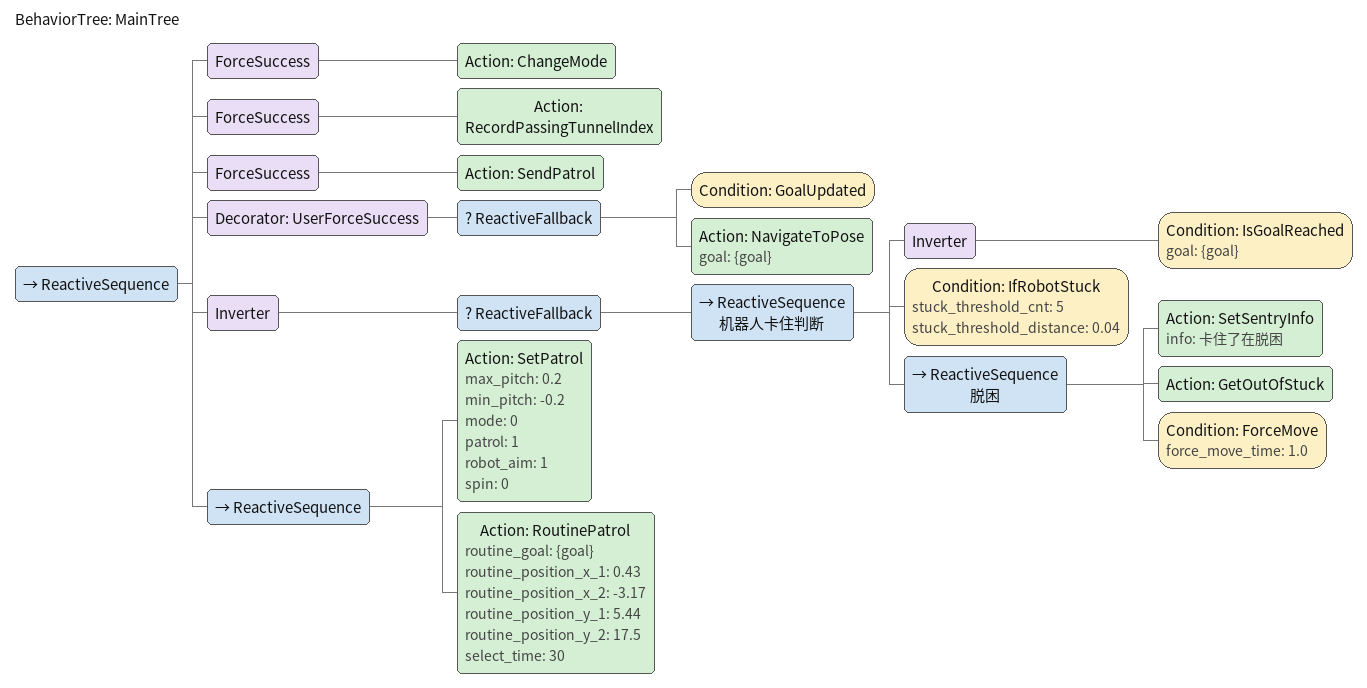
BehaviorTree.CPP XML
<?xml version="1.0"?>
<root main_tree_to_execute="MainTree">
    <BehaviorTree ID="MainTree">
        <ReactiveSequence>
            <ForceSuccess>
                <Action ID="ChangeMode"/>
            </ForceSuccess>
            <ForceSuccess>
                <Action ID="RecordPassingTunnelIndex"/>
            </ForceSuccess>
            <ForceSuccess>
                <Action ID="SendPatrol"/>
            </ForceSuccess>
            <Decorator ID="UserForceSuccess">
                <ReactiveFallback>
                    <Condition ID="GoalUpdated"/>
                    <Action ID="NavigateToPose" goal="{goal}"/>
                </ReactiveFallback>
            </Decorator>
            <Inverter>
                <ReactiveFallback>
                    <ReactiveSequence name="机器人卡住判断">
                        <Inverter>
                            <Condition ID="IsGoalReached" goal="{goal}"/>
                        </Inverter>
                        <Condition ID="IfRobotStuck" stuck_threshold_cnt="5" stuck_threshold_distance="0.04"/>
                        <ReactiveSequence name="脱困">
                            <Action ID="SetSentryInfo" info="卡住了在脱困"/>
                            <Action ID="GetOutOfStuck"/>
                            <Condition ID="ForceMove" force_move_time="1.0"/>
                        </ReactiveSequence>
                    </ReactiveSequence>
                </ReactiveFallback>
            </Inverter>
            <ReactiveSequence>
                <Action ID="SetPatrol" max_pitch="0.2" min_pitch="-0.2" mode="0" patrol="1" robot_aim="1" spin="0"/>
                <Action ID="RoutinePatrol" routine_goal="{goal}" routine_position_x_1="0.43" routine_position_x_2="-3.17" routine_position_y_1="5.44" routine_position_y_2="17.5" select_time="30"/>
            </ReactiveSequence>
        </ReactiveSequence>
    </BehaviorTree>
</root>
